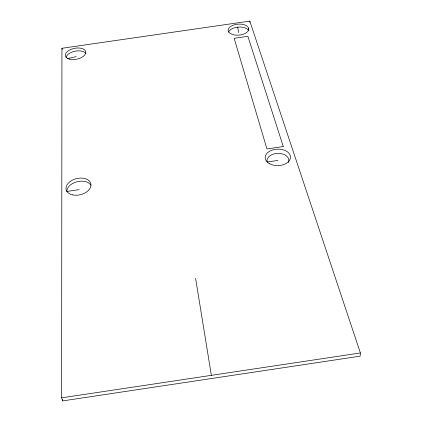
<?xml version="1.0" encoding="UTF-8"?>
<svg xmlns="http://www.w3.org/2000/svg" width="422" height="422" viewBox="0 0 422 422"><rect width="100%" height="100%" fill="white"/><g stroke="black" fill="none" stroke-linecap="round" stroke-linejoin="round"><path stroke-width="0.63" d="M61.617 397.856L61.939 48.282L249.808 21.1L360.383 352.95L360.145 356.168L62.662 400.9L61.617 397.856L360.383 352.95M67.393 58.684L76.182 56.59M79.23 189.636L66.771 191.467A12.665 8.287 -13.8 0 1 77.02 181.745A12.665 8.287 -13.8 0 1 90.92 185.221M277.903 160.429L267.184 162.006A10.935 7.132 -1.7 0 1 278.641 153.371A10.935 7.132 -1.7 0 1 288.305 162.554M248.69 28.501L248.616 29.957A10.313 5.512 -4.6 0 1 233.429 34.757A10.313 5.512 -4.6 0 1 231.752 25.842A10.313 5.512 -4.6 0 1 248.083 27.14L248.69 28.501L248.78 30.263M61.939 48.282L62.198 49.421M228.545 32.162A10.286 5.523 -4.6 0 1 237.713 27.113L238.63 32.526M195.608 278.372L211.359 375.348M249.808 21.1L249.866 22.266M62.656 399.581L62.662 400.9M237.713 27.113A10.286 5.523 -4.6 0 1 248.242 30.067M66.032 57.524A10.328 5.56 -11.1 0 1 75.248 51.162A10.328 5.56 -11.1 0 1 85.988 53.758M283.278 146.545L266.941 148.945L234.157 38.302L247.883 36.313L283.278 146.545M69.815 59.212A10.355 5.549 -11.1 0 0 85.75 52.771A10.355 5.549 -11.1 0 0 71.112 49.321A10.355 5.549 -11.1 0 0 69.815 59.212M72.515 194.874A12.707 8.276 -13.7 0 0 90.973 184.725A12.707 8.276 -13.7 0 0 71.946 180.379A12.707 8.276 -13.7 0 0 72.515 194.874M269.737 163.826A12.665 8.224 -1.7 0 0 290.32 158.54A12.665 8.224 -1.7 0 0 273.467 149.72A12.665 8.224 -1.7 0 0 269.737 163.826"/></g></svg>
